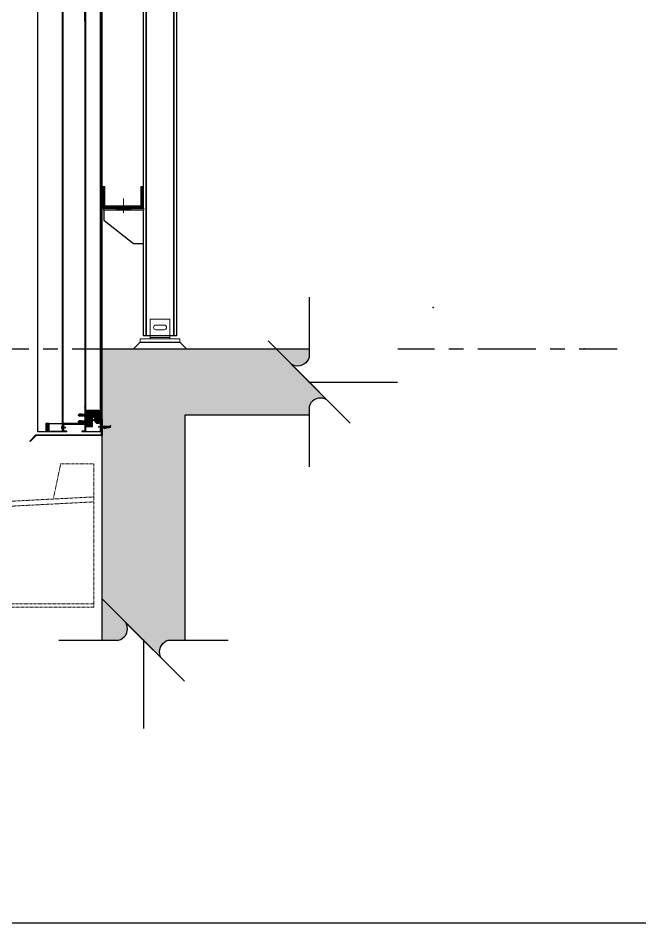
# Model space of a CAD drawing. Header units: millimetres. Extents: x 663313 to 1226001, y 1431724 to 1620898.
# Drawn here: x 989521 to 991399, y 1512221 to 1514955 of the extents above; entities that cross this region are included whole.
import ezdxf
from ezdxf.xclip import XClip

# ---------------------------------------------------------------- set-up
doc = ezdxf.new("R2010")
doc.units = ezdxf.units.MM
doc.header["$XCLIPFRAME"] = 0
for name, pattern in [('CENTER', [50.8, 31.75, -6.35, 6.35, -6.35]), ('TA_GL_000.70000', [1.925, 0.7, -0.175, 0.175, -0.175, 0.7]), ('TA_HL_000.50000', [3.25, 1.775, -1.475]), ('TA_HL_001.00000', [6.5, 3.55, -2.95]), ('XKITLINE00', [0])]:
    doc.linetypes.add(name, pattern=pattern)
doc.layers.get('Defpoints').update_dxf_attribs({"color": 140})
for name, color, linetype, plot in [('000 - 0_SYM_DWG_BREAKER_DEF_SUB', 250, 'Continuous', False), ('000 - STRUCTURE_STEEL_FRAMING_DEF_SUB', 250, 'Continuous', False), ('010 - ASPG_ACCESSORIES_DEF_SUB', 250, 'Continuous', False)]:
    doc.layers.add(name, color=color, linetype=linetype, plot=plot)
for name, color, linetype in [('000 - 0_SYM_DWG_BREAKER_MAIN_COLOR_1', 3, 'Continuous'), ('000 - 0_SYM_DWG_BREAKER_WIPEOUT_', 250, 'Continuous'), ('000 - 0_SYM_DWG_GRIDLINE_MAIN_COLOR_251', 251, 'Continuous'), ('000 - CONCRETE_COL_CUT_COLOR_1', 1, 'Continuous'), ('000 - CONCRETE_COL_CUT_COLOR_5', 5, 'Continuous'), ('000 - CONCRETE_COL_HATCH_', 251, 'Continuous'), ('000 - CONCRETE_COL_WIPEOUT_', 250, 'Continuous'), ('000 - CONCRETE_EX_BUILDING_CUT_COLOR_1', 1, 'Continuous'), ('000 - CONCRETE_WALL_HATCH_', 251, 'Continuous'), ('000 - GRID', 251, 'CENTER'), ('000 - L I N E 0.1', 1, 'Continuous'), ('000 - STRUCTURE_STEEL_ACCESORIES_MAIN_COLOR_1', 2, 'Continuous'), ('000 - STRUCTURE_STEEL_FASTERN_MAIN_COLOR_2', 1, 'Continuous'), ('000 - STRUCTURE_STEEL_FRAMING_CUT_COLOR_4', 4, 'Continuous'), ('000 - STRUCTURE_STEEL_FRAMING_HATCH_', 251, 'Continuous'), ('000 - STRUCTURE_STEEL_FRAMING_MAIN_COLOR_1', 3, 'Continuous'), ('000 - STRUCTURE_STEEL_FRAMING_MAIN_COLOR_2', 2, 'Continuous'), ('000 - STRUCTURE_STEEL_FRAMING_SUB_COLOR_2', 1, 'Continuous'), ('000 - STRUCTURE_STEEL_FRAMING_WIPEOUT_', 250, 'Continuous'), ('010 - ASPG_ACCESSORIES_MAIN_COLOR_1', 1, 'Continuous'), ('010 - ASPG_ACCESSORIES_MAIN_COLOR_2', 1, 'Continuous'), ('010 - ASPG_ACCESSORIES_SUB_COLOR_2', 251, 'Continuous'), ('010 - ASPG_ACCESSORIES_SUB_COLOR_3', 3, 'Continuous'), ('010 - ASPG_ACCESSORIES_SYMBOL_', 251, 'Continuous'), ('010 - ASPG_ACCESSORIES_WIPEOUT_', 250, 'Continuous'), ('010 - ASPG_EXTR_MAIN_COLOR_2', 2, 'Continuous'), ('010 - ASPG_EXTR_WIPEOUT_', 250, 'Continuous'), ('010 - ASPG_FASTERN_MAIN_COLOR_1', 1, 'Continuous'), ('010 - ASPG_FASTERN_SUB_COLOR_2', 251, 'Continuous'), ('010 - ASPG_FASTERN_WIPEOUT_', 250, 'Continuous'), ('010 - ASPG_FLASING_CUT_COLOR_4', 4, 'Continuous'), ('010 - ASPG_FRAMING_CUT_COLOR_4', 4, 'Continuous'), ('010 - ASPG_FRAMING_HATCH_', 251, 'Continuous'), ('010 - ASPG_FRAMING_SUB_COLOR_2', 1, 'Continuous'), ('010 - ASPG_FRAMING_WIPEOUT_', 250, 'Continuous'), ('_PP-Dim', 1, 'Continuous'), ('Center Line', 1, 'CENTER'), ('HATCH', 7, 'Continuous')]:
    doc.layers.add(name, color=color, linetype=linetype)
doc.layers.add('Part', color=2, linetype='Continuous', lineweight=0)
doc.layers.add('SCREW', color=8, linetype='Continuous', lineweight=5)
doc.styles.add('TA', font='', dxfattribs={"height": 4.5})
doc.styles.get('TA').set_extended_font_data('Cordia New')
pattern_1 = [(45, (2715.48714, 3084.9077), (-0.265165043, 0.265165043), []), (45, (2715.6639, 3084.9077), (-0.265165043, 0.265165043), [])]

# ---------------------------------------------------------------- blocks, each defined once
blk = doc.blocks.new('A$Cbc3bdfda')
at = {"layer": 'Defpoints'}
blk.add_lwpolyline([(0, -400), (775, -400), (775, 0), (0, 0)], close=True, dxfattribs=at)
blk = doc.blocks.new('*U5211')
at = {"layer": '000 - CONCRETE_COL_HATCH_'}
h = blk.add_hatch(dxfattribs=at)
h.set_pattern_fill('AR-CONC', color=256, scale=0.04)
h.set_pattern_definition([(50, (2500, -891906.8257), (7.28738676, -0.63756342), [0.762, -8.382]), (355, (2500, -891906.826), (-1.40973686, 7.64227381), [0.6096, -6.705623367]), (100.4514447, (2500.607, -891906.879), (5.877649884, 7.004710076), [0.64760035, -7.123609784]), (46.1842, (2500, -891904.794), (10.84316164, -1.68169312), [1.143, -12.573]), (96.6355576, (2500.904, -891904.934), (9.49616536, 9.89704498), [0.97140093, -10.68542433]), (351.1841512, (2500, -891904.794), (9.49616536, 9.89704498), [0.91439868, -10.05838928]), (21, (2501.016, -891905.3017), (6.06457565, -4.090607927), [0.762, -8.382]), (326, (2501.016, -891905.302), (2.472081134, 7.367518645), [0.6096, -6.7056]), (71.451445, (2501.5214, -891905.6426), (8.53665677, 3.276910755), [0.64760035, -7.123597504]), (37.5, (2500, -891906.8257), (0.12354413, 3.382201555), [0, -6.62432, 0, -6.8072, 0, -6.731]), (7.5, (2500, -891906.8257), (2.6727865, 4.007222993), [0, -3.88112, 0, -6.47192, 0, -2.5654]), (327.5, (2497.7343, -891906.8257), (5.423623807, -0.22914976), [0, -2.54, 0, -7.9248, 0, -10.5156]), (317.5, (2496.7183, -891906.8257), (5.925167255, 1.017059641), [0, -3.302, 0, -5.26288, 0, -7.4676])])
h.paths.add_polyline_path([(0, 0), (1000, 0), (1000, -200), (250, -200), (250, -950), (0, -950)])
at = {"layer": '000 - CONCRETE_COL_CUT_COLOR_1', "color": 0, "lineweight": -2}
blk.add_lwpolyline([(0, 0), (1000, 0), (1000, -200), (250, -200), (250, -950), (0, -950), (0, -950), (0, -950), (0, -950), (0, -950), (0, -950), (0, -950), (0, -950), (0, -950), (0, -950), (0, -950), (0, -950), (0, -950), (0, -950), (0, -950), (0, -950), (0, -950), (0, -950), (0, -950), (0, -950), (0, -950), (0, -950), (0, -950), (0, -950), (0, -950), (0, -950), (0, -950), (0, -950), (0, -950), (0, -950), (0, -950), (0, -950), (0, -950), (0, -950), (0, -950), (0, -950), (0, -950), (0, -950), (0, -950), (0, -950), (0, -950), (0, -950), (0, -950)], close=True, dxfattribs=at)
blk = doc.blocks.new('W-1-PP18-ST_ENT4_REV00_20260607-011130_SEC_A-2')
at = {"layer": '000 - CONCRETE_COL_CUT_COLOR_5'}
blk.add_blockref('*U5211', (-3330, 106350), dxfattribs=at)
blk = doc.blocks.new('000_ASPG_TYP_FILES_20260218-010703_FRAME_EXTR_HONLIZONTAL')
at = {"layer": '010 - ASPG_FRAMING_HATCH_'}
h = blk.add_hatch(dxfattribs=at)
h.set_pattern_fill('ANSI32', color=256, scale=0.1)
edge = h.paths.add_edge_path()
edge.add_line((74.7, 2), (25, 2))
edge.add_line((25, 2), (25, 67))
edge.add_arc((24.7, 67), 0.3, 0, 90)
edge.add_line((24.7, 67.3), (0.3, 67.3))
edge.add_arc((0.3, 67), 0.3, 90, 180)
edge.add_line((0, 67), (0, 57.6))
edge.add_arc((0.3, 57.6), 0.3, 180, 270)
edge.add_line((0.3, 57.3), (1.7, 57.3))
edge.add_arc((1.7, 57.6), 0.3, 270, 360)
edge.add_line((2, 57.6), (2, 65))
edge.add_arc((2.3, 65), 0.3, 90, 180, ccw=False)
edge.add_line((2.3, 65.3), (22.7, 65.3))
edge.add_arc((22.7, 65), 0.3, 0, 90, ccw=False)
edge.add_line((23, 65), (23, 49))
edge.add_line((23, 49), (23.5, 48.5))
edge.add_line((23.5, 48.5), (23, 48))
edge.add_line((23, 48), (23, 22.3))
edge.add_line((23, 22.3), (23.5, 21.8))
edge.add_line((23.5, 21.8), (23, 21.3))
edge.add_line((23, 21.3), (23, 2.3))
edge.add_arc((22.7, 2.3), 0.3, -90, 0, ccw=False)
edge.add_line((22.7, 2), (2.3, 2))
edge.add_arc((2.3, 2.3), 0.3, 180, 270, ccw=False)
edge.add_line((2, 2.3), (2, 9.7))
edge.add_arc((1.7, 9.7), 0.3, 0, 90)
edge.add_line((1.7, 10), (0.3, 10))
edge.add_arc((0.3, 9.7), 0.3, 90, 180)
edge.add_line((0, 9.7), (0, 0.3))
edge.add_arc((0.3, 0.3), 0.3, 180, 270)
edge.add_line((0.3, 0), (74.7, 0))
at = {"layer": '010 - ASPG_ACCESSORIES_DEF_SUB'}
for p in [(0, 67.3), (0, 57.3), (25, 67.3), (25, 67.3), (0, 10), (0, 10), (0, 0), (75, 2), (75, 0)]:
    blk.add_point(p, dxfattribs=at)
at = {"layer": '010 - ASPG_FRAMING_CUT_COLOR_4'}
blk.add_line((75, 0.3), (75, 1.7), dxfattribs=at)
blk.add_lwpolyline([(74.7, 2), (25, 2), (25, 67, 0.414214), (24.7, 67.3), (0.3, 67.3, 0.414214), (0, 67), (0, 57.6, 0.414214), (0.3, 57.3), (1.7, 57.3, 0.414214), (2, 57.6), (2, 65, -0.414214), (2.3, 65.3), (22.7, 65.3, -0.414214), (23, 65), (23, 49), (23.5, 48.5), (23, 48), (23, 22.3), (23.5, 21.8), (23, 21.3), (23, 2.3, -0.414214), (22.7, 2), (2.3, 2, -0.414214), (2, 2.3), (2, 9.7, 0.414214), (1.7, 10), (0.3, 10, 0.414214), (0, 9.7), (0, 0.3, 0.414214), (0.3, 0), (74.7, 0)], format="xyb", dxfattribs=at)
for centre, start, end in [((0.3, 57.6), 180, 270), ((1.7, 57.6), 270, 0), ((2.3, 65), 90, 180), ((0.3, 9.7), 90, 180), ((0.3, 0.3), 180, 270), ((1.7, 9.7), 0, 90), ((2.3, 2.3), 180, 270), ((22.7, 2.3), 270, 0), ((74.7, 1.7), 0, 90), ((74.7, 0.3), 270, 0)]:
    blk.add_arc(centre, 0.3, start, end, dxfattribs=at)
blk = doc.blocks.new('PZG35-9D5')
at = {"layer": 'Center Line'}
blk.add_line((0, 3.7), (0, -10.5), dxfattribs=at)
at = {"layer": 'SCREW', "color": 8}
for p, q in [((-1.4, 0), (-1.4, -1.1)), ((1.4, 0), (1.4, -0.6)), ((-1.9, -1.4), (1.9, -0.9)), ((-1.9, -1.4), (-1.4, -1.1)), ((-1.9, -1.4), (-1.4, -1.7)), ((-1.9, -2.7), (1.9, -2.2)), ((-1.9, -2.7), (-1.4, -2.4)), ((-1.9, -2.7), (-1.4, -3)), ((-1.9, -4), (-1.4, -3.7)), ((-1.9, -4), (-1, -3.9)), ((-1.9, -4), (-1.4, -4.3)), ((-1.4, -1.1), (1.4, -0.6)), ((-1.4, -1.7), (1.4, -1.2)), ((-1.4, -1.7), (-1.4, -2.4)), ((-1.4, -2.4), (1.4, -1.9)), ((-1.4, -3), (1.4, -2.5)), ((-1.4, -3), (-1.4, -3.7)), ((-1.4, -3.7), (-0.8, -3.6)), ((-1.4, -4.3), (-1.4, -8.1)), ((-1.4, -4.3), (-1.2, -4.3)), ((0, -9.5), (-1.4, -8.1)), ((0, -9.5), (1.4, -8.1)), ((0.6, -3.3), (1.4, -3.2)), ((0.7, -3.7), (1.9, -3.5)), ((0.7, -3.9), (1.4, -3.8)), ((0.7, -4.6), (1.4, -4.5)), ((0.7, -5), (1.9, -4.8)), ((0.7, -5.2), (1.4, -5.1)), ((1.9, -0.9), (1.4, -0.6)), ((1.9, -0.9), (1.4, -1.2)), ((1.4, -1.2), (1.4, -1.9)), ((1.9, -2.2), (1.4, -1.9)), ((1.9, -2.2), (1.4, -2.5)), ((1.4, -2.5), (1.4, -3.2)), ((1.9, -3.5), (1.4, -3.2)), ((1.9, -3.5), (1.4, -3.8)), ((1.4, -3.8), (1.4, -4.5)), ((1.9, -4.8), (1.4, -4.5)), ((1.9, -4.8), (1.4, -5.1)), ((1.4, -5.1), (1.4, -8.1))]:
    blk.add_line(p, q, dxfattribs=at)
blk.add_lwpolyline([(0, -9.5), (0.7, -5.2), (0.7, -3.6, 0.417657), (0.4, -3.3, 0.108102), (-0.8, -3.6), (-1.4, -4.7)], format="xyb", dxfattribs=at)
blk = doc.blocks.new('*U6170')
at = {"layer": 'SCREW', "color": 6}
blk.add_lwpolyline([(3, 1.8, 0.09906), (0.8, 2.5), (0.8, 2.3), (-0.8, 2.3), (-0.8, 2.5, 0.09906), (-3, 1.8, 0.266588), (-3.5, 1), (-3.5, 0.2, 0.414214), (-3.3, 0), (3.3, 0, 0.414214), (3.5, 0.2), (3.5, 1, 0.266588)], format="xyb", close=True, dxfattribs=at)
at = {"layer": 'SCREW'}
blk.add_blockref('PZG35-9D5', (0, 0), dxfattribs=at)
blk = doc.blocks.new('000_ASPG_TYP_FILES_BK_FOR_ASPG_LOUVERS_SIDE_VIEW')
blk.add_point((0, 0))
at = {"layer": '010 - ASPG_ACCESSORIES_MAIN_COLOR_1'}
blk.add_line((2.8, -12.5), (2.8, 12.5), dxfattribs=at)
for points in [[(43.2, -12.5), (0.8, -12.5), (0.8, 12.5), (43.2, 12.5)], [(52.5, 12.5), (43.2, 12.5), (43.2, -12.5), (52.5, -12.5)]]:
    blk.add_lwpolyline(points, close=True, dxfattribs=at)
at = {"layer": '010 - ASPG_ACCESSORIES_SUB_COLOR_3'}
for p, q in [((43.5, -12.5), (43.5, 12.5)), ((43.8, -12.5), (43.8, 12.5)), ((44.3, -12.5), (44.3, 12.5)), ((45, -12.5), (45, 12.5)), ((45.8, -12.5), (45.8, 12.5)), ((46.7, -12.5), (46.7, 12.5)), ((47.6, -12.5), (47.6, 12.5)), ((48.6, -12.5), (48.6, 12.5)), ((50.6, -12.5), (50.6, 12.5)), ((51.4, -12.5), (51.4, 12.5)), ((52.1, -12.5), (52.1, 12.5)), ((52.5, -12.5), (52.5, 12.5))]:
    blk.add_line(p, q, dxfattribs=at)
at = {"layer": 'SCREW', "rotation": 270}
blk.add_blockref('*U6170', (2.8, 0), dxfattribs=at)
blk = doc.blocks.new('A$C57452C2B')
at = {"layer": '010 - ASPG_FASTERN_MAIN_COLOR_1'}
for p, q in [((0.007, 0.031), (0.0045, 0.021)), ((0.003, 0.0005), (0.003, 0.004)), ((0.01, 0), (0.004, 0)), ((0.005, 0.0005), (0.005, 0.004)), ((0.009, 0.0005), (0.009, 0.004)), ((0.011, 0.0005), (0.011, 0.004))]:
    blk.add_line(p, q, dxfattribs=at)
for points in [[(0.0045, 0.021), (0.0045, 0.028), (0.007, 0.031), (0.0095, 0.028), (0.0095, 0.021)], [(0.014, 0.005), (0.014, 0.006), (0, 0.006), (0, 0.005), (0.003, 0.004), (0.011, 0.004)]]:
    blk.add_lwpolyline(points, close=True, dxfattribs=at)
for centre, radius, start, end in [((0.004, 0.0013), 0.00125, 216.8699, 323.1301), ((0.007, 0.0043), 0.00425, 241.9275, 298.0725), ((0.01, 0.0013), 0.00125, 216.8699, 323.1301)]:
    blk.add_arc(centre, radius, start, end, dxfattribs=at)
at = {"layer": '010 - ASPG_FASTERN_SUB_COLOR_2'}
for p in [(0.0095, 0.021), (0.0045, 0.021)]:
    blk.add_line(p, (0.0045, 0.0197), dxfattribs=at)
for points in [[(0.0045, 0.0167, 0.666667), (0.0045, 0.0182), (0.0095, 0.0195, 0.666667), (0.0095, 0.018)], [(0.0045, 0.0152, 0.666667), (0.0045, 0.0167), (0.0095, 0.018, 0.666667), (0.0095, 0.0165)], [(0.0045, 0.0137, 0.666667), (0.0045, 0.0152), (0.0095, 0.0165, 0.666667), (0.0095, 0.015)], [(0.0045, 0.0122, 0.666667), (0.0045, 0.0137), (0.0095, 0.015, 0.666667), (0.0095, 0.0135)], [(0.0045, 0.0107, 0.666667), (0.0045, 0.0122), (0.0095, 0.0135, 0.666667), (0.0095, 0.012)], [(0.0045, 0.0092, 0.666667), (0.0045, 0.0107), (0.0095, 0.012, 0.666667), (0.0095, 0.0105)], [(0.0045, 0.0077, 0.666667), (0.0045, 0.0092), (0.0095, 0.0105, 0.666667), (0.0095, 0.009)], [(0.0045, 0.0062, 0.666667), (0.0045, 0.0077), (0.0095, 0.009, 0.666667), (0.0095, 0.0075)], [(0.0047, 0.006, 0.091189), (0.0045, 0.0062), (0.0095, 0.0075, 0.666667), (0.0095, 0.006)]]:
    blk.add_lwpolyline(points, format="xyb", dxfattribs=at)
for centre, start, end in [((0.0042, 0.0189), 292.6199, 67.3801), ((0.0098, 0.0203), 112.6199, 247.3801)]:
    blk.add_arc(centre, 0.000812, start, end, dxfattribs=at)
blk = doc.blocks.new('A$C6d2a724f')
blk.add_wipeout([(-3.7, 6.3), (3.7, 6.3), (7.3, 0), (3.7, -6.3), (-3.7, -6.3), (-7.3, 0)]).dxf.layer = '010 - ASPG_FASTERN_MAIN_COLOR_1'
at = {"layer": '010 - ASPG_FASTERN_MAIN_COLOR_1'}
blk.add_lwpolyline([(-3.7, 6.3), (3.7, 6.3), (7.3, 0), (3.7, -6.3), (-3.7, -6.3), (-7.3, 0)], close=True, dxfattribs=at)
at = {"layer": '010 - ASPG_FASTERN_SUB_COLOR_2'}
for radius in [6.33, 3.96]:
    blk.add_circle((0, 0), radius, dxfattribs=at)
blk = doc.blocks.new('A$Cb3d6a647')
blk.add_wipeout([(0, -50), (0, -50), (0, 0), (40, 0), (40, -40), (33.7, -40), (28.7, -35), (28.7, -25), (27.4, -21.8), (24.2, -20.5), (21, -21.8), (19.7, -25), (19.7, -50)]).dxf.layer = '010 - ASPG_FASTERN_WIPEOUT_'
at = {"layer": 'HATCH'}
h = blk.add_hatch(dxfattribs=at)
h.set_pattern_fill('DOTS', color=252, scale=0.5)
h.paths.add_polyline_path([(3, 0), (3, -8), (4, -8), (5, -11), (8.5, -11, -0.236068), (9, -12), (9, -19), (5, -19), (4, -22), (3, -22), (3, -28), (4, -28), (5, -31), (8.5, -31, -0.236068), (9, -32), (9, -39), (5, -39), (4, -42), (3, -42), (3, -50), (19.7, -50), (19.7, -25, -1), (28.7, -25), (28.7, -35), (33.7, -40), (40, -40), (40, 0)])
blk.add_point((40, -50))
at = {"layer": '010 - ASPG_ACCESSORIES_MAIN_COLOR_1'}
blk.add_lwpolyline([(0, 0), (3, 0), (3, -50), (0, -50)], close=True, dxfattribs=at)
at = {"layer": '010 - ASPG_ACCESSORIES_MAIN_COLOR_2'}
blk.add_lwpolyline([(0, 0), (40, 0), (40, -40), (33.7, -40), (28.7, -35), (28.7, -25, 1), (19.7, -25), (19.7, -50), (0, -50)], format="xyb", close=True, dxfattribs=at)
at = {"extrusion": (0, 0, -1), "xscale": 1000, "yscale": 1000, "zscale": -1000, "rotation": 270}
for p in [(-9, -8), (-9, -28)]:
    blk.add_blockref('A$C57452C2B', p, dxfattribs=at)
blk.add_blockref('A$C6d2a724f', (24.2, -25))
blk = doc.blocks.new('*U5213')
blk.add_wipeout([(1291.7, 2), (25, 2), (25, 67.3), (1291.7, 67.3)]).dxf.layer = '010 - ASPG_FRAMING_WIPEOUT_'
blk.add_blockref('000_ASPG_TYP_FILES_20260218-010703_FRAME_EXTR_HONLIZONTAL', (0, 0))
at = {"xscale": -1}
blk.add_blockref('000_ASPG_TYP_FILES_20260218-010703_FRAME_EXTR_HONLIZONTAL', (1316.7, 0), dxfattribs=at)
blk.add_wipeout([(3950, 67.8), (3950, 144.8), (0, 144.8), (0, 67.8)]).dxf.layer = '010 - ASPG_EXTR_WIPEOUT_'
blk.add_point((25, 67.3))
at = {"layer": '010 - ASPG_EXTR_MAIN_COLOR_2'}
blk.add_lwpolyline([(3950, 69.8), (3950, 144.8), (0, 144.8), (0, 69.8)], close=True, dxfattribs=at)
at = {"layer": '010 - ASPG_FRAMING_SUB_COLOR_2'}
blk.add_lwpolyline([(1291.7, 2), (25, 2), (25, 67.3), (1291.7, 67.3)], close=True, dxfattribs=at)
at = {"rotation": 90}
blk.add_blockref('000_ASPG_TYP_FILES_BK_FOR_ASPG_LOUVERS_SIDE_VIEW', (12.5, 67.3), dxfattribs=at)
at = {"rotation": 270}
blk.add_blockref('A$Cb3d6a647', (65, 0), dxfattribs=at)
blk = doc.blocks.new('*A5206')
at = {"layer": 'Part', "linetype": 'XKITLINE00', "lineweight": 0}
for p, q in [((560.731873, 232.946249), (560.571873, 232.946249)), ((560.571873, 232.946249), (560.571873, 231.646249)), ((560.731873, 231.766249), (560.731873, 232.946249)), ((563.071873, 232.946249), (562.911873, 232.946249)), ((562.911873, 232.946249), (562.911873, 231.766249)), ((563.071873, 231.646249), (563.071873, 232.946249)), ((560.571873, 231.646249), (563.071873, 231.646249)), ((562.911873, 231.766249), (560.731873, 231.766249))]:
    blk.add_line(p, q, dxfattribs=at)
blk = doc.blocks.new('*A5207')
at = {"layer": 'Part', "linetype": 'XKITLINE00', "lineweight": 0}
for p, q in [((560.671873, 231.526249), (560.671873, 231.646249)), ((563.071873, 231.526249), (560.671873, 231.526249)), ((563.071873, 231.646249), (563.071873, 231.526249))]:
    blk.add_line(p, q, dxfattribs=at)
blk = doc.blocks.new('*U5208')
blk.add_wipeout([(-120, 100), (-120, 106), (-125, 106), (-125, 171), (-117, 171), (-117, 112), (-8, 112), (-8, 171), (0, 171), (0, 106), (0, 100), (0, 0), (-30, 0), (-120, 70)])
at = {"layer": '000 - STRUCTURE_STEEL_FRAMING_HATCH_'}
h = blk.add_hatch(dxfattribs=at)
h.set_pattern_fill('ANSI32', color=256, scale=0.5)
h.paths.add_polyline_path([(-125, 171), (-125, 106), (0, 106), (0, 171), (-8, 171), (-8, 112), (-117, 112), (-117, 171)])
h = blk.add_hatch(dxfattribs=at)
h.set_pattern_fill('ANSI32', color=256, style=0)
h.set_pattern_definition(pattern_1)
h.paths.add_polyline_path([(-53, 112), (-53, 106), (-67, 106), (-67, 112)], flags=17)
h = blk.add_hatch(dxfattribs=at)
h.set_pattern_fill('ANSI32', color=256, style=0)
h.set_pattern_definition(pattern_1)
h.paths.add_polyline_path([(-38, 106), (-38, 100), (-82, 100), (-82, 106)], flags=17)
at = {"layer": '000 - STRUCTURE_STEEL_FRAMING_CUT_COLOR_4'}
blk.add_lwpolyline([(-125, 171), (-125, 106), (0, 106), (0, 171), (-8, 171), (-8, 112), (-117, 112), (-117, 171), (-125, 171)], dxfattribs=at)
at = {"layer": '000 - STRUCTURE_STEEL_FRAMING_DEF_SUB', "linetype": 'XKITLINE00', "lineweight": 0}
blk.add_line((-60, 92.1), (-60, 135), dxfattribs=at)
blk.add_line((-60, 92.1), (-60, 135), dxfattribs=at)
at = {"layer": '000 - STRUCTURE_STEEL_FRAMING_HATCH_', "linetype": 'XKITLINE00', "lineweight": 0}
for p, q in [((-67, 106), (-67, 112)), ((-67, 106), (-67, 112)), ((-53, 106), (-53, 112)), ((-53, 106), (-53, 112)), ((-82, 100), (-82, 106)), ((-82, 100), (-82, 106)), ((-38, 100), (-38, 106)), ((-38, 100), (-38, 106))]:
    blk.add_line(p, q, dxfattribs=at)
at = {"layer": '000 - STRUCTURE_STEEL_FRAMING_MAIN_COLOR_2'}
blk.add_lwpolyline([(-120, 106), (0, 106), (0, 100), (-120, 100)], close=True, dxfattribs=at)
blk.add_lwpolyline([(-120, 100), (-120, 70), (-30, 0), (0, 0), (0, 100), (-120, 100)], dxfattribs=at)
at = {"lineweight": 0, "xscale": 50, "yscale": 50, "zscale": 50}
blk.add_blockref('*A5206', (-28153.6, -11476.3), dxfattribs=at)
at = {"layer": '000 - STRUCTURE_STEEL_FRAMING_MAIN_COLOR_2', "xscale": 50, "yscale": 50, "zscale": 50}
blk.add_blockref('*A5207', (-28153.6, -11476.3), dxfattribs=at)
blk = doc.blocks.new('*U5214')
blk.add_wipeout([(60, 20), (60, 30), (-60, 30), (-60, 20), (-80, 0), (80, 0)])
for points in [[(-225, -250), (-175, -250), (-175, 2190), (-225, 2190)], [(60, 1770), (60, 1760), (-60, 1760), (-60, 1770), (-80, 1790), (80, 1790)]]:
    blk.add_wipeout(points).dxf.layer = '000 - STRUCTURE_STEEL_FRAMING_WIPEOUT_'
at = {"layer": '000 - STRUCTURE_STEEL_FASTERN_MAIN_COLOR_2'}
blk.add_line((-60, 20), (60, 20), dxfattribs=at)
blk.add_wipeout([(60, 1770), (60, 1760), (-60, 1760), (-60, 1770), (-80, 1790), (80, 1790)])
blk.add_line((-60, 1770), (60, 1770), dxfattribs=at)
at = {"layer": '000 - STRUCTURE_STEEL_FASTERN_MAIN_COLOR_2', "lineweight": 0}
blk.add_lwpolyline([(60, 1770), (60, 1760), (-60, 1760), (-60, 1770), (-80, 1790), (80, 1790)], close=True, dxfattribs=at)
blk.add_wipeout([(-50, 40), (50, 40), (50, 1750), (-50, 1750)])
at = {"layer": '000 - STRUCTURE_STEEL_ACCESORIES_MAIN_COLOR_1', "lineweight": 0}
for p, q in [((-30, 1700), (-30, 1760)), ((30, 1755), (-30, 1755)), ((30, 1760), (30, 1700)), ((30, 1700), (-30, 1700)), ((30, 90), (-30, 90)), ((-30, 90), (-30, 30)), ((30, 30), (30, 90)), ((30, 35), (-30, 35))]:
    blk.add_line(p, q, dxfattribs=at)
for points in [[(-15.2, 1718.5), (-12.5, 1718), (12.5, 1718), (15.2, 1718.5), (17.4, 1720.1), (19, 1722.3), (19.5, 1725), (19, 1727.7), (17.4, 1729.9), (15.2, 1731.5), (12.5, 1732), (-12.5, 1732), (-15.2, 1731.5), (-17.4, 1729.9), (-19, 1727.7), (-19.5, 1725), (-19, 1722.3), (-17.4, 1720.1), (-15.2, 1718.5)], [(-15.2, 71.5), (-12.5, 72), (12.5, 72), (15.2, 71.5), (17.4, 69.9), (19, 67.7), (19.5, 65), (19, 62.3), (17.4, 60.1), (15.2, 58.5), (12.5, 58), (-12.5, 58), (-15.2, 58.5), (-17.4, 60.1), (-19, 62.3), (-19.5, 65), (-19, 67.7), (-17.4, 69.9), (-15.2, 71.5)]]:
    blk.add_lwpolyline(points, close=True, dxfattribs=at)
at = {"layer": '000 - STRUCTURE_STEEL_FASTERN_MAIN_COLOR_2', "lineweight": 0}
blk.add_lwpolyline([(60, 20), (60, 30), (-60, 30), (-60, 20), (-80, 0), (80, 0)], close=True, dxfattribs=at)
at = {"layer": '000 - STRUCTURE_STEEL_FRAMING_MAIN_COLOR_1'}
for points in [[(-50, 1750), (-42, 1750), (-42, 40), (-50, 40)], [(42, 1750), (50, 1750), (50, 40), (42, 40)]]:
    blk.add_lwpolyline(points, close=True, dxfattribs=at)
at = {"layer": '000 - STRUCTURE_STEEL_FRAMING_SUB_COLOR_2'}
blk.add_lwpolyline([(-42, 1750), (42, 1750), (42, 40), (-42, 40)], close=True, dxfattribs=at)
for p in [(-50, 1361.5), (-50, 319)]:
    blk.add_blockref('*U5208', p)
at = {"layer": '000 - STRUCTURE_STEEL_FRAMING_MAIN_COLOR_1'}
for points in [[(-225, -250), (-180, -250), (-180, 2190), (-225, 2190)], [(-180, -250), (-175, -250), (-175, 2190), (-180, 2190)]]:
    blk.add_lwpolyline(points, close=True, dxfattribs=at)
blk.add_blockref('*U5208', (-50, 319))
blk.add_blockref('*U5208', (-50, 319))
blk = doc.blocks.new('W-1-PP18-ST_ENT4_REV00_20260607-015424SEC_A-2_CANO')
at = {"layer": '000 - CONCRETE_EX_BUILDING_CUT_COLOR_1', "linetype": 'XKITLINE00', "lineweight": 0}
for points in [[(-97.3, 105480), (-97.3, 105468), (-116.3, 105468), (-116.3, 105480)], [(-97.3, 105480), (-97.3, 105468), (-116.3, 105468), (-116.3, 105480)], [(-103.8, 105468), (-103.8, 105480), (-89.8, 105480), (-89.8, 105468)], [(-103.8, 105468), (-103.8, 105480), (-89.8, 105480), (-89.8, 105468)], [(56.2, 105468), (56.2, 105480), (70.2, 105480), (70.2, 105468)], [(56.2, 105468), (56.2, 105480), (70.2, 105480), (70.2, 105468)], [(82.7, 105480), (82.7, 105468), (63.7, 105468), (63.7, 105480)], [(82.7, 105480), (82.7, 105468), (63.7, 105468), (63.7, 105480)]]:
    blk.add_hatch(color=256, dxfattribs=at).paths.add_polyline_path(points, flags=17)
at = {"layer": '000 - CONCRETE_EX_BUILDING_CUT_COLOR_1', "linetype": 'ByBlock', "lineweight": 0}
for p, q in [((-2265.8, 105730), (1033.3, 105902.9)), ((-2265, 105715), (1033.3, 105887.9)), ((-2265.8, 105580), (1033.3, 105580)), ((1033.3, 105570), (-2265.8, 105570))]:
    blk.add_line(p, q, dxfattribs=at)
at = {"layer": '000 - CONCRETE_EX_BUILDING_CUT_COLOR_1', "linetype": 'XKITLINE00', "lineweight": 0}
for p, q in [((-2325.7, 105805), (-2325.8, 105805)), ((-2325.7, 105755), (-2325.7, 105805)), ((-2325.7, 105805), (-2275.7, 105805)), ((-2322.6, 105801.8), (-2278.9, 105801.8)), ((-2322.6, 105758.2), (-2279, 105801.8)), ((-2322.6, 105801.8), (-2279, 105758.2)), ((-2322.5, 105801.8), (-2278.9, 105758.2)), ((-2322.5, 105758.2), (-2278.9, 105801.8)), ((-2322.5, 105801.8), (-2322.5, 105758.2)), ((-2278.9, 105801.8), (-2279, 105801.8)), ((-2278.9, 105758.2), (-2278.9, 105801.8)), ((-2275.7, 105805), (-2275.7, 105755)), ((-2275.7, 105755), (-2325.8, 105755)), ((-2275.7, 105755), (-2325.8, 105755)), ((-2325.7, 105755), (-2325.7, 105705)), ((-2325.7, 105515), (-2325.7, 105755)), ((-2325.7, 105755), (-2325.7, 105755)), ((-2325.7, 105755), (-2322.5, 105755)), ((-2325.7, 105755), (-2325.7, 105515)), ((-2322.5, 105758.2), (-2322.6, 105758.2)), ((-2322.6, 105708.2), (-2279, 105751.8)), ((-2322.6, 105751.8), (-2279, 105708.2)), ((-2322.6, 105751.8), (-2322.5, 105751.8)), ((-2322.5, 105758.2), (-2278.9, 105758.2)), ((-2322.5, 105755), (-2322.5, 105755)), ((-2322.5, 105755), (-2322.5, 105515)), ((-2322.5, 105515), (-2322.5, 105755)), ((-2322.5, 105755), (-2278.9, 105755)), ((-2278.9, 105708.2), (-2322.5, 105751.8)), ((-2322.5, 105708.2), (-2278.9, 105751.8)), ((-2322.5, 105751.8), (-2322.5, 105708.2)), ((-2322.5, 105751.8), (-2278.9, 105751.8)), ((-2279, 105751.8), (-2278.9, 105751.8)), ((-2278.9, 105755), (-2278.9, 105755)), ((-2278.9, 105755), (-2275.7, 105755)), ((-2278.9, 105515), (-2278.9, 105755)), ((-2278.9, 105515), (-2278.9, 105755)), ((-2278.9, 105751.8), (-2278.9, 105708.2)), ((-2275.7, 105755), (-2275.8, 105755)), ((-2275.7, 105705), (-2275.7, 105755)), ((-2275.7, 105515), (-2275.7, 105755)), ((-2275.7, 105515), (-2275.7, 105755)), ((-2675.7, 105730), (-2725.8, 105730)), ((-2725.7, 105730), (-2725.7, 105680)), ((-2725.7, 105515), (-2725.7, 105730)), ((-2725.7, 105730), (-2725.7, 105730)), ((-2725.7, 105730), (-2722.5, 105730)), ((-2725.7, 105730), (-2725.7, 105515)), ((-2722.6, 105683.2), (-2679, 105726.8)), ((-2722.6, 105726.8), (-2679, 105683.2)), ((-2722.6, 105726.8), (-2722.5, 105726.8)), ((-2722.5, 105730), (-2722.5, 105730)), ((-2722.5, 105730), (-2722.5, 105515)), ((-2722.5, 105730), (-2675.7, 105730)), ((-2722.5, 105515), (-2722.5, 105730)), ((-2678.9, 105683.2), (-2722.5, 105726.8)), ((-2722.5, 105683.2), (-2678.9, 105726.8)), ((-2722.5, 105726.8), (-2722.5, 105683.2)), ((-2722.5, 105726.8), (-2678.9, 105726.8)), ((-2679, 105726.8), (-2678.9, 105726.8)), ((-2678.9, 105515), (-2678.9, 105730)), ((-2678.9, 105515), (-2678.9, 105730)), ((-2678.9, 105726.8), (-2678.9, 105683.2)), ((-2675.7, 105680), (-2675.7, 105730)), ((-2675.7, 105515), (-2675.7, 105730)), ((-2675.7, 105515), (-2675.7, 105730)), ((-2275.8, 105570), (-2275.8, 105730)), ((-2275.8, 105730), (-2275.8, 105730)), ((-2275.8, 105730), (-2275.8, 105705)), ((-2275.8, 105730), (-2275.7, 105730)), ((-2275.7, 105730), (-2275.8, 105730)), ((-2275.7, 105730), (-2265.8, 105730)), ((-2265, 105715), (-2265.8, 105730)), ((-2265.8, 105730), (-2265.8, 105730)), ((-2265.8, 105730), (-2265, 105715)), ((-2265.8, 105730), (-2265.8, 105730)), ((-2265.8, 105730), (-2265.8, 105570)), ((-2265.8, 105705), (-2265.8, 105730)), ((-2190.8, 105730), (-2265.8, 105730)), ((-2265.8, 105580), (-2265.8, 105730)), ((-2259.3, 105720), (-2259.3, 105590)), ((-2259.3, 105720), (-2190.8, 105720)), ((-2190.8, 105720), (-2190.8, 105730)), ((-53.4, 105735), (21.7, 105735)), ((-53.4, 105728), (-18.4, 105728)), ((-53.3, 105728), (-53.3, 105735)), ((-18.4, 105728), (-18.4, 105592)), ((-13.4, 105728), (21.7, 105728)), ((-13.3, 105592), (-13.3, 105728)), ((21.7, 105728), (21.7, 105735)), ((-2325.8, 105705), (-2275.7, 105705)), ((-2322.6, 105708.2), (-2322.5, 105708.2)), ((-2278.9, 105708.2), (-2322.5, 105708.2)), ((-2279, 105708.2), (-2278.9, 105708.2)), ((-2275.8, 105705), (-2275.7, 105705)), ((-2275.8, 105705), (-2265.8, 105705)), ((-2275.8, 105689.5), (-2265.8, 105689.5)), ((-2265.8, 105715), (-2265, 105715)), ((-2265.8, 105715), (-2265.8, 105580)), ((-2265.8, 105580), (-2265.8, 105715)), ((-2265.8, 105689.5), (-2259.3, 105689.5)), ((-2265, 105715), (-2265, 105715)), ((-93.3, 105605), (-93.3, 105715)), ((-93.3, 105715), (-18.4, 105715)), ((-93.3, 105605), (-93.3, 105715)), ((-93.3, 105715), (-18.4, 105715)), ((-93.3, 105605), (-93.3, 105715)), ((-93.3, 105715), (-93.3, 105605)), ((-27.4, 105605), (-27.4, 105715)), ((-27.4, 105605), (-27.4, 105715)), ((-27.4, 105605), (-27.4, 105715)), ((-27.4, 105605), (-27.4, 105715)), ((-27.4, 105692.5), (-18.4, 105692.5)), ((-18.4, 105715), (-18.4, 105605)), ((-18.4, 105605), (-18.4, 105715)), ((-18.4, 105715), (-18.4, 105605)), ((-18.4, 105605), (-18.4, 105715)), ((-18.4, 105692.5), (-13.3, 105692.5)), ((-2725.8, 105680), (-2675.7, 105680)), ((-2722.6, 105683.2), (-2722.5, 105683.2)), ((-2678.9, 105683.2), (-2722.5, 105683.2)), ((-2679, 105683.2), (-2678.9, 105683.2)), ((-2675.8, 105680), (-2675.7, 105680)), ((-2283.7, 105682.5), (-2235.8, 105682.5)), ((-2275.8, 105675.5), (-2265.8, 105675.5)), ((-2265.8, 105675.5), (-2259.3, 105675.5)), ((-35.3, 105685), (12.7, 105685)), ((-27.4, 105677.5), (-18.4, 105677.5)), ((-18.4, 105677.5), (-13.3, 105677.5)), ((-35.3, 105635), (12.7, 105635)), ((-27.4, 105642.5), (-18.4, 105642.5)), ((-18.4, 105642.5), (-13.3, 105642.5)), ((-2283.7, 105622.5), (-2235.8, 105622.5)), ((-2275.8, 105629.5), (-2265.8, 105629.5)), ((-2275.8, 105615.5), (-2265.8, 105615.5)), ((-2265.8, 105629.5), (-2259.3, 105629.5)), ((-2265.8, 105615.5), (-2259.3, 105615.5)), ((-27.4, 105627.5), (-18.4, 105627.5)), ((-18.4, 105627.5), (-13.3, 105627.5)), ((-2275.8, 105600), (-2275.8, 105570)), ((-2275.8, 105600), (-2265.8, 105600)), ((-2265.8, 105570), (-2265.8, 105600)), ((-2265.8, 105600), (-2265.8, 105600)), ((-2265.8, 105580), (-2265.8, 105570)), ((-2265.8, 105580), (-2265.8, 105580)), ((-2265.8, 105570), (-2265.8, 105580)), ((-2265.8, 105580), (-2190.8, 105580)), ((-2190.8, 105590), (-2259.3, 105590)), ((-2190.8, 105580), (-2190.8, 105590)), ((-93.3, 105605), (-18.4, 105605)), ((-93.3, 105605), (-18.4, 105605)), ((-18.4, 105592), (-53.4, 105592)), ((-53.4, 105585), (21.7, 105585)), ((-53.3, 105585), (-53.3, 105592)), ((21.7, 105592), (-13.4, 105592)), ((21.7, 105585), (21.7, 105592)), ((-2275.8, 105570), (-2275.8, 105570)), ((-2275.8, 105570), (-2275.7, 105570)), ((-2275.7, 105570), (-2265.8, 105570)), ((-2265.8, 105570), (-2265.8, 105570)), ((-2265.8, 105570), (-2265.8, 105570)), ((-166.8, 105480), (-166.8, 105570)), ((-166.8, 105570), (-166.8, 105570)), ((-166.8, 105570), (124.2, 105570)), ((-166.8, 105480), (-166.8, 105570)), ((-166.8, 105570), (-166.8, 105570)), ((-157.8, 105480), (-157.8, 105570)), ((-157.8, 105480), (-157.8, 105570)), ((-157.8, 105480), (-157.8, 105570)), ((-157.8, 105480), (-157.8, 105570)), ((124.2, 105570), (124.2, 105570)), ((124.2, 105480), (124.2, 105570)), ((124.2, 105570), (133.2, 105570)), ((124.2, 105480), (124.2, 105570)), ((124.2, 105480), (124.2, 105570)), ((124.2, 105480), (124.2, 105570)), ((133.2, 105480), (133.2, 105570)), ((133.2, 105570), (133.2, 105570)), ((133.2, 105480), (133.2, 105570)), ((-2675.7, 105515), (-2725.8, 105515)), ((-2725.7, 105465), (-2725.7, 105515)), ((-2725.7, 105511.8), (-2725.7, 105515)), ((-2725.7, 105515), (-2725.7, 105515)), ((-2725.7, 105515), (-2275.7, 105515)), ((-2725.7, 105515), (-2725.7, 105511.8)), ((-2725.7, 105515), (-2725.7, 105515)), ((-2725.7, 105515), (-2722.5, 105515)), ((-2725.7, 105515), (-2725.7, 105515)), ((-2725.7, 105511.8), (-2725.7, 105511.8)), ((-2275.7, 105511.8), (-2725.7, 105511.8)), ((-2725.7, 105511.8), (-2725.7, 105468.2)), ((-2725.7, 105511.8), (-2725.7, 105511.8)), ((-2722.6, 105468.2), (-2679, 105511.8)), ((-2722.6, 105511.8), (-2679, 105468.2)), ((-2722.6, 105511.8), (-2722.5, 105511.8)), ((-2722.5, 105515), (-2722.5, 105515)), ((-2722.5, 105515), (-2678.9, 105515)), ((-2678.9, 105468.2), (-2722.5, 105511.8)), ((-2722.5, 105468.2), (-2678.9, 105511.8)), ((-2722.5, 105511.8), (-2722.5, 105468.2)), ((-2722.5, 105511.8), (-2678.9, 105511.8)), ((-2679, 105511.8), (-2678.9, 105511.8)), ((-2678.9, 105515), (-2678.9, 105515)), ((-2678.9, 105515), (-2675.7, 105515)), ((-2678.9, 105511.8), (-2678.9, 105468.2)), ((-2675.7, 105465), (-2675.7, 105515)), ((-2675.7, 105515), (-2675.7, 105515)), ((-2275.7, 105515), (-2325.8, 105515)), ((-2325.7, 105465), (-2325.7, 105515)), ((-2325.7, 105515), (-2325.7, 105515)), ((-2325.7, 105515), (-2322.5, 105515)), ((-2325.7, 105515), (-2325.7, 105515)), ((-2322.6, 105468.2), (-2279, 105511.8)), ((-2322.6, 105511.8), (-2279, 105468.2)), ((-2322.6, 105511.8), (-2322.5, 105511.8)), ((-2322.5, 105515), (-2322.5, 105515)), ((-2322.5, 105515), (-2278.9, 105515)), ((-2278.9, 105468.2), (-2322.5, 105511.8)), ((-2322.5, 105468.2), (-2278.9, 105511.8)), ((-2322.5, 105511.8), (-2322.5, 105468.2)), ((-2322.5, 105511.8), (-2278.9, 105511.8)), ((-2279, 105511.8), (-2278.9, 105511.8)), ((-2278.9, 105515), (-2278.9, 105515)), ((-2278.9, 105515), (-2275.7, 105515)), ((-2278.9, 105511.8), (-2278.9, 105468.2)), ((-2275.7, 105465), (-2275.7, 105515)), ((-2275.7, 105515), (-2275.7, 105515)), ((-2275.7, 105515), (-2275.7, 105511.8)), ((-2275.7, 105511.8), (-2275.7, 105515)), ((-2275.7, 105515), (-2275.7, 105515)), ((-2275.7, 105511.8), (-2275.7, 105511.8)), ((-2275.7, 105511.8), (-2275.7, 105468.2)), ((-106.8, 105457.4), (-106.8, 105508)), ((-106.8, 105457.4), (-106.8, 105508)), ((73.2, 105457.4), (73.2, 105508)), ((73.2, 105457.4), (73.2, 105508)), ((-176.8, 105480), (143.2, 105480)), ((-176.8, 105468), (-176.8, 105480)), ((-176.8, 105480), (-176.8, 105480)), ((-176.8, 105480), (-176.8, 105468)), ((-166.8, 105480), (-166.8, 105480)), ((-166.8, 105480), (133.2, 105480)), ((-166.8, 105480), (-166.8, 105480)), ((-157.8, 105480), (-157.8, 105480)), ((-116.3, 105468), (-116.3, 105480)), ((-116.3, 105468), (-116.3, 105480)), ((-103.8, 105480), (-103.8, 105468)), ((-103.8, 105480), (-103.8, 105468)), ((-97.3, 105468), (-97.3, 105480)), ((-97.3, 105468), (-97.3, 105480)), ((-96.8, 105480), (-96.8, 105468)), ((-96.8, 105480), (-96.8, 105468)), ((-89.8, 105480), (-89.8, 105468)), ((-89.8, 105480), (-89.8, 105468)), ((56.2, 105480), (56.2, 105468)), ((56.2, 105480), (56.2, 105468)), ((63.2, 105480), (63.2, 105468)), ((63.2, 105480), (63.2, 105468)), ((63.7, 105468), (63.7, 105480)), ((63.7, 105468), (63.7, 105480)), ((70.2, 105480), (70.2, 105468)), ((70.2, 105480), (70.2, 105468)), ((82.7, 105468), (82.7, 105480)), ((82.7, 105468), (82.7, 105480)), ((124.2, 105480), (124.2, 105480)), ((133.2, 105480), (133.2, 105480)), ((143.2, 105468), (143.2, 105480)), ((143.2, 105468), (143.2, 105480)), ((-2725.8, 105465), (-2675.7, 105465)), ((-2725.7, 105468.2), (-2725.7, 105468.2)), ((-2725.7, 105465), (-2725.7, 105468.2)), ((-2725.7, 105468.2), (-2275.7, 105468.2)), ((-2725.7, 105468.2), (-2725.7, 105465)), ((-2725.7, 105465), (-2725.7, 105465)), ((-2275.7, 105465), (-2725.7, 105465)), ((-2725.7, 105465), (-2725.7, 105465)), ((-2722.6, 105468.2), (-2722.5, 105468.2)), ((-2678.9, 105468.2), (-2722.5, 105468.2)), ((-2679, 105468.2), (-2678.9, 105468.2)), ((-2675.8, 105465), (-2675.7, 105465)), ((-2325.8, 105465), (-2275.7, 105465)), ((-2322.6, 105468.2), (-2322.5, 105468.2)), ((-2278.9, 105468.2), (-2322.5, 105468.2)), ((-2279, 105468.2), (-2278.9, 105468.2)), ((-2275.8, 105465), (-2275.7, 105465)), ((-2275.7, 105468.2), (-2275.7, 105468.2)), ((-2275.7, 105468.2), (-2275.7, 105465)), ((-2275.7, 105468.2), (-2275.7, 105465)), ((-2275.7, 105465), (-2275.7, 105465)), ((-176.8, 105468), (143.2, 105468)), ((-176.8, 105468), (-176.8, 105468)), ((-216.8, 105440), (-216.8, 105440)), ((-216.8, 105440), (-216.8, 105440)), ((183.2, 105440), (183.2, 105440))]:
    blk.add_line(p, q, dxfattribs=at)
at = {"layer": '000 - CONCRETE_EX_BUILDING_CUT_COLOR_1', "linetype": 'ByBlock', "lineweight": 0}
blk.add_lwpolyline([(910.7, 105896.5), (933.3, 106002.9), (1033.3, 106002.9), (1033.3, 105570)], dxfattribs=at)
blk = doc.blocks.new('*U5261')
at = {"layer": '000 - 0_SYM_DWG_GRIDLINE_MAIN_COLOR_251', "color": 0, "linetype": 'ByBlock', "ltscale": 5}
blk.add_line((2, 0), (-43.165, 0), dxfattribs=at)
at = {"layer": '000 - 0_SYM_DWG_GRIDLINE_MAIN_COLOR_251', "color": 3}
blk.add_point((-41.165, 0), dxfattribs=at)
at = {"layer": '000 - 0_SYM_DWG_GRIDLINE_MAIN_COLOR_251', "color": 0}
blk.add_point((0, 0), dxfattribs=at)
at = {"style": 'TA', "flags": 1}
blk.add_attdef('LOCATION', (6, -6), '', height=4.5, rotation=270, dxfattribs=at)
blk = doc.blocks.new('W-1-PP18-ST_ENT4_REV00_20260607-015848_SEC_A-2_DIMS')
at = {"layer": '000 - GRID', "linetype": 'TA_GL_000.70000', "xscale": 50, "yscale": 50, "zscale": 50, "rotation": 180}
blk.add_blockref('*U5261', (0, 106350), dxfattribs=at)
blk = doc.blocks.new('*U5372')
blk.add_wipeout([(13.35, -12.8), (0, -12.8), (0, -3.75), (-0.11, -3.43), (-0.29, -3.15), (-0.51, -2.9), (-0.78, -2.69), (-1.09, -2.54), (-1.41, -2.45), (-1.75, -2.42), (-2.08, -2.46), (-2.4, -2.56), (-2.7, -2.71), (0, 0), (2.69, 2.69), (2.39, 2.54), (2.07, 2.45), (1.73, 2.42), (1.4, 2.46), (1.08, 2.55), (0.78, 2.7), (0.52, 2.9), (0.29, 3.15), (0.12, 3.44), (0, 3.75), (0, 12.8), (13.35, 12.8), (13.36, 3.75), (13.47, 3.44), (13.65, 3.15), (13.87, 2.9), (14.13, 2.7), (14.43, 2.55), (14.75, 2.46), (15.08, 2.42), (15.42, 2.45), (15.74, 2.54), (16.04, 2.69), (13.35, 0), (10.65, -2.71), (10.95, -2.56), (11.27, -2.46), (11.6, -2.42), (11.94, -2.45), (12.27, -2.54), (12.57, -2.69), (12.84, -2.9), (13.06, -3.15), (13.24, -3.43), (13.36, -3.75)]).dxf.layer = '000 - 0_SYM_DWG_BREAKER_WIPEOUT_'
at = {"layer": '000 - 0_SYM_DWG_BREAKER_DEF_SUB'}
blk.add_line((0, 0), (13.35, 0), dxfattribs=at)
at = {"layer": '000 - 0_SYM_DWG_BREAKER_MAIN_COLOR_1', "color": 0, "linetype": 'ByBlock', "lineweight": -2}
blk.add_line((-6.18, -6.2), (6.18, 6.2), dxfattribs=at)
blk.add_lwpolyline([(0, -12.8), (0, -3.75), (-0.11, -3.43), (-0.29, -3.15), (-0.51, -2.9), (-0.78, -2.69), (-1.09, -2.54), (-1.41, -2.45), (-1.75, -2.42), (-2.08, -2.46), (-2.4, -2.56), (-2.7, -2.71), (0, 0), (2.69, 2.69), (2.39, 2.54), (2.07, 2.45), (1.73, 2.42), (1.4, 2.46), (1.08, 2.55), (0.78, 2.7), (0.52, 2.9), (0.29, 3.15), (0.12, 3.44), (0, 3.75), (0, 12.8)], dxfattribs=at)
at = {"layer": '000 - 0_SYM_DWG_BREAKER_MAIN_COLOR_1', "color": 1, "linetype": 'ByBlock', "lineweight": -2}
blk.add_point((0, 0), dxfattribs=at)
blk = doc.blocks.new('*U5884')
at = {"layer": '010 - ASPG_ACCESSORIES_MAIN_COLOR_2'}
blk.add_lwpolyline([(-0.0029, 0.0013), (-0.0027, 0.0017, -0.57735), (-0.0025, 0.0017), (-0.0023, 0.0013), (-0.0018, 0.0013), (-0.0015, 0.0017, -0.57735), (-0.0014, 0.0017), (-0.0011, 0.0013), (-0.0006, 0.0013), (-0.0004, 0.0017, -0.57735), (-0.0002, 0.0017), (0, 0.0014), (0, 0.0029, -0.049876), (0.0015, 0.0028, -0.129377), (0.0022, 0, -0.129377), (0.0015, -0.0028, -0.049876), (0, -0.0029), (0, -0.0013), (0, -0.0013), (-0.0006, -0.0013), (-0.0008, -0.0017, -0.577351), (-0.0009, -0.0017), (-0.0012, -0.0013), (-0.0017, -0.0013), (-0.0019, -0.0017, -0.577351), (-0.0021, -0.0017), (-0.0023, -0.0013), (-0.0029, -0.0013), (-0.0031, -0.0017, -0.57735), (-0.0033, -0.0017)], format="xyb", dxfattribs=at)
at = {"layer": '010 - ASPG_ACCESSORIES_SUB_COLOR_2'}
for p, q in [((-0.0033, -0.0025), (-0.0033, 0.0025)), ((-0.0029, 0.0013), (-0.0033, 0.0013)), ((-0.0029, -0.0013), (-0.0033, 0.0007)), ((-0.0018, 0.0013), (-0.0023, 0.0013)), ((-0.0006, 0.0013), (-0.0011, 0.0013)), ((0, 0.0029), (0, -0.0029)), ((0.0015, 0.0028), (0.0015, -0.0028)), ((0.0015, 0.0004), (0.0015, -0.0004)), ((0.0022, 0.0004), (0.0015, 0.0004)), ((-0.0033, -0.0017), (-0.0033, -0.0016)), ((-0.0031, -0.0017), (-0.0029, -0.0013)), ((-0.0023, -0.0013), (-0.0029, -0.0013)), ((-0.0012, -0.0013), (-0.0017, -0.0013)), ((0, -0.0013), (-0.0006, -0.0013)), ((0.0015, -0.0004), (0.0022, -0.0004))]:
    blk.add_line(p, q, dxfattribs=at)
for points in [[(-0.0021, -0.0017), (-0.0023, -0.0013), (-0.0029, 0.0013), (-0.0027, 0.0017, -0.57735), (-0.0025, 0.0017), (-0.0023, 0.0013), (-0.0017, -0.0013), (-0.0019, -0.0017, -0.57)], [(-0.0009, -0.0017), (-0.0012, -0.0013), (-0.0018, 0.0013), (-0.0015, 0.0017, -0.57735), (-0.0014, 0.0017), (-0.0011, 0.0013), (-0.0006, -0.0013), (-0.0008, -0.0017, -0.57)]]:
    blk.add_lwpolyline(points, format="xyb", close=True, dxfattribs=at)
blk.add_lwpolyline([(0, -0.0013), (0, -0.0013), (-0.0006, 0.0013), (-0.0004, 0.0017, -0.57735), (-0.0002, 0.0017), (0, 0.0014)], format="xyb", dxfattribs=at)
for centre, radius, start, end in [((0, -0.0044), 0.00734, 78.5788, 90), ((-0.0034, 0), 0.00561, 0, 29.4871), ((-0.0034, 0), 0.00561, 330.5129, 0), ((-0.0032, -0.0016), 0.0000944, 210, 330), ((0, 0.0044), 0.00734, 270, 281.4212)]:
    blk.add_arc(centre, radius, start, end, dxfattribs=at)
blk.add_wipeout([(-0.002, 0.0025), (-0.002, -0.0025), (-0.008, -0.0025), (-0.008, -0.0041), (-0.0148, -0.0025), (-0.0148, -0.0019), (-0.016, -0.0019), (-0.016, -0.0025), (-0.0173, -0.0025), (-0.0173, -0.0019), (-0.0185, -0.0019), (-0.0185, -0.0025), (-0.0198, -0.0025), (-0.0198, -0.0019), (-0.021, -0.0019), (-0.021, -0.0025), (-0.0223, -0.0025), (-0.0235, -0.0012), (-0.0235, -0.0005), (-0.0093, -0.0005), (-0.0093, 0.0005), (-0.0235, 0.0005), (-0.0235, 0.0013), (-0.0223, 0.0025), (-0.021, 0.0025), (-0.021, 0.0019), (-0.0198, 0.0019), (-0.0198, 0.0025), (-0.0185, 0.0025), (-0.0185, 0.0019), (-0.0173, 0.0019), (-0.0173, 0.0025), (-0.016, 0.0025), (-0.016, 0.0019), (-0.0148, 0.0019), (-0.0148, 0.0025), (-0.008, 0.0041), (-0.008, 0.0025)]).dxf.layer = '010 - ASPG_ACCESSORIES_WIPEOUT_'
blk.add_point((-0.0275, -0.0041))
at = {"layer": '010 - ASPG_ACCESSORIES_MAIN_COLOR_2'}
blk.add_lwpolyline([(-0.002, 0.0025), (-0.002, -0.0025), (-0.008, -0.0025), (-0.008, -0.0041), (-0.0148, -0.0025), (-0.0148, -0.0019), (-0.016, -0.0019), (-0.016, -0.0025), (-0.0173, -0.0025), (-0.0173, -0.0019), (-0.0185, -0.0019), (-0.0185, -0.0025), (-0.0198, -0.0025), (-0.0198, -0.0019), (-0.021, -0.0019), (-0.021, -0.0025), (-0.0223, -0.0025), (-0.0235, -0.0012), (-0.0235, -0.0005), (-0.0093, -0.0005), (-0.0093, 0.0005), (-0.0235, 0.0005), (-0.0235, 0.0013), (-0.0223, 0.0025), (-0.021, 0.0025), (-0.021, 0.0019), (-0.0198, 0.0019), (-0.0198, 0.0025), (-0.0185, 0.0025), (-0.0185, 0.0019), (-0.0173, 0.0019), (-0.0173, 0.0025), (-0.016, 0.0025), (-0.016, 0.0019), (-0.0148, 0.0019), (-0.0148, 0.0025), (-0.008, 0.0041), (-0.008, 0.0025), (-0.002, 0.0025)], close=True, dxfattribs=at)
at = {"layer": '010 - ASPG_ACCESSORIES_SUB_COLOR_2'}
for p, q in [((-0.0093, 0.0005), (-0.0235, 0.0005)), ((-0.0198, 0.0019), (-0.021, 0.0019)), ((-0.0173, 0.0019), (-0.0185, 0.0019)), ((-0.0148, 0.0019), (-0.016, 0.0019)), ((-0.008, 0.0041), (-0.0148, 0.0025)), ((-0.0148, 0.0025), (-0.002, 0.0025)), ((-0.0148, 0.0005), (-0.0148, 0.0025)), ((-0.0093, -0.0005), (-0.0093, 0.0005)), ((-0.008, 0.0025), (-0.008, 0.0041)), ((-0.0198, -0.0019), (-0.021, -0.0019)), ((-0.0173, -0.0019), (-0.0185, -0.0019)), ((-0.0148, -0.0019), (-0.016, -0.0019)), ((-0.0148, -0.0025), (-0.0148, -0.0005)), ((-0.002, -0.0025), (-0.0148, -0.0025)), ((-0.008, -0.0041), (-0.0148, -0.0025)), ((-0.008, -0.0041), (-0.008, -0.0025))]:
    blk.add_line(p, q, dxfattribs=at)
for points in [[(-0.0235, 0.0005), (-0.0235, 0.0013), (-0.0223, 0.0025), (-0.021, 0.0025), (-0.021, 0.0005)], [(-0.0198, 0.0005), (-0.0198, 0.0025), (-0.0185, 0.0025), (-0.0185, 0.0005)], [(-0.0173, 0.0005), (-0.0173, 0.0025), (-0.016, 0.0025), (-0.016, 0.0005)], [(-0.0093, -0.0005), (-0.0235, -0.0005)], [(-0.021, -0.0005), (-0.021, -0.0025), (-0.0223, -0.0025), (-0.0235, -0.0012), (-0.0235, -0.0005)], [(-0.0185, -0.0005), (-0.0185, -0.0025), (-0.0198, -0.0025), (-0.0198, -0.0005)], [(-0.016, -0.0005), (-0.016, -0.0025), (-0.0173, -0.0025), (-0.0173, -0.0005)]]:
    blk.add_lwpolyline(points, dxfattribs=at)
at = {"layer": '010 - ASPG_ACCESSORIES_SYMBOL_'}
blk.add_line((0.0046, 0), (-0.0288, 0), dxfattribs=at)
blk = doc.blocks.new('A$C139b606a')
at = {"layer": '000 - CONCRETE_WALL_HATCH_'}
h = blk.add_hatch(dxfattribs=at)
h.set_pattern_fill('ANSI32', color=256, scale=0.03)
h.paths.add_polyline_path([(-218.3, -16.3), (-200, 2), (-2, 2), (-2, 50), (0, 50), (0, 0), (-199.2, 0), (-216.8, -17.7)])
at = {"layer": '010 - ASPG_FLASING_CUT_COLOR_4'}
blk.add_lwpolyline([(-218.3, -16.3), (-200, 2), (-2, 2), (-2, 50), (0, 50), (0, 0), (-199.2, 0), (-216.8, -17.7)], close=True, dxfattribs=at)
at = {"layer": '000 - L I N E 0.1', "color": 2, "xscale": 1000, "yscale": 1000, "zscale": 1000, "rotation": 180}
blk.add_blockref('*U5884', (-2, 26), dxfattribs=at)

msp = doc.modelspace()

# ---------------------------------------------------------------- linework, layer by layer
msp.add_point((990774.7249, 1514079.9946))

# ---------------------------------------------------------------- block references
msp.add_blockref('*U5214', (989949.7249, 1513955.0011))
at = {"linetype": 'TA_HL_000.50000'}
ref = msp.add_blockref('W-1-PP18-ST_ENT4_REV00_20260607-015424SEC_A-2_CANO', (988716.4923, 1407605.0011), dxfattribs=at)
XClip(ref).set_block_clipping_path([(468.430323277, 104946.235540923), (2278.940864814, 110199.001576443)])

# ---------------------------------------------------------------- next in the draw order: block references
at = {"layer": '_PP-Dim', "xscale": 20, "yscale": 20, "zscale": 20}
msp.add_blockref('A$Cbc3bdfda', (987862.5634, 1520220.7797), dxfattribs=at)

# ---------------------------------------------------------------- next in the draw order: block references
at = {"linetype": 'TA_HL_001.00000', "rotation": 90}
msp.add_blockref('*U5213', (989724.7249, 1513705.0011), dxfattribs=at)

# ---------------------------------------------------------------- next in the draw order: block references
msp.add_blockref('W-1-PP18-ST_ENT4_REV00_20260607-015848_SEC_A-2_DIMS', (989171.9585, 1407605.0011))

# ---------------------------------------------------------------- next in the draw order: block references
ref = msp.add_blockref('W-1-PP18-ST_ENT4_REV00_20260607-011130_SEC_A-2', (993104.7249, 1407605.0011))
XClip(ref).set_block_clipping_path([(-3736.2334564932, 105113.965444667), (-2604.0364909841, 110342.013240682)])

# ---------------------------------------------------------------- next in the draw order: block references
at = {"color": 3, "yscale": 20, "zscale": 20}
for p, xscale, rotation in [((990399.7249, 1513855.0011), -20, 180), ((989899.7249, 1513075.0011), 20, 270)]:
    msp.add_blockref('*U5372', p, dxfattribs=dict(at, xscale=xscale, rotation=rotation))
msp.add_blockref('A$C139b606a', (989774.7249, 1513693.0011))

doc.saveas('drawing.dxf')
